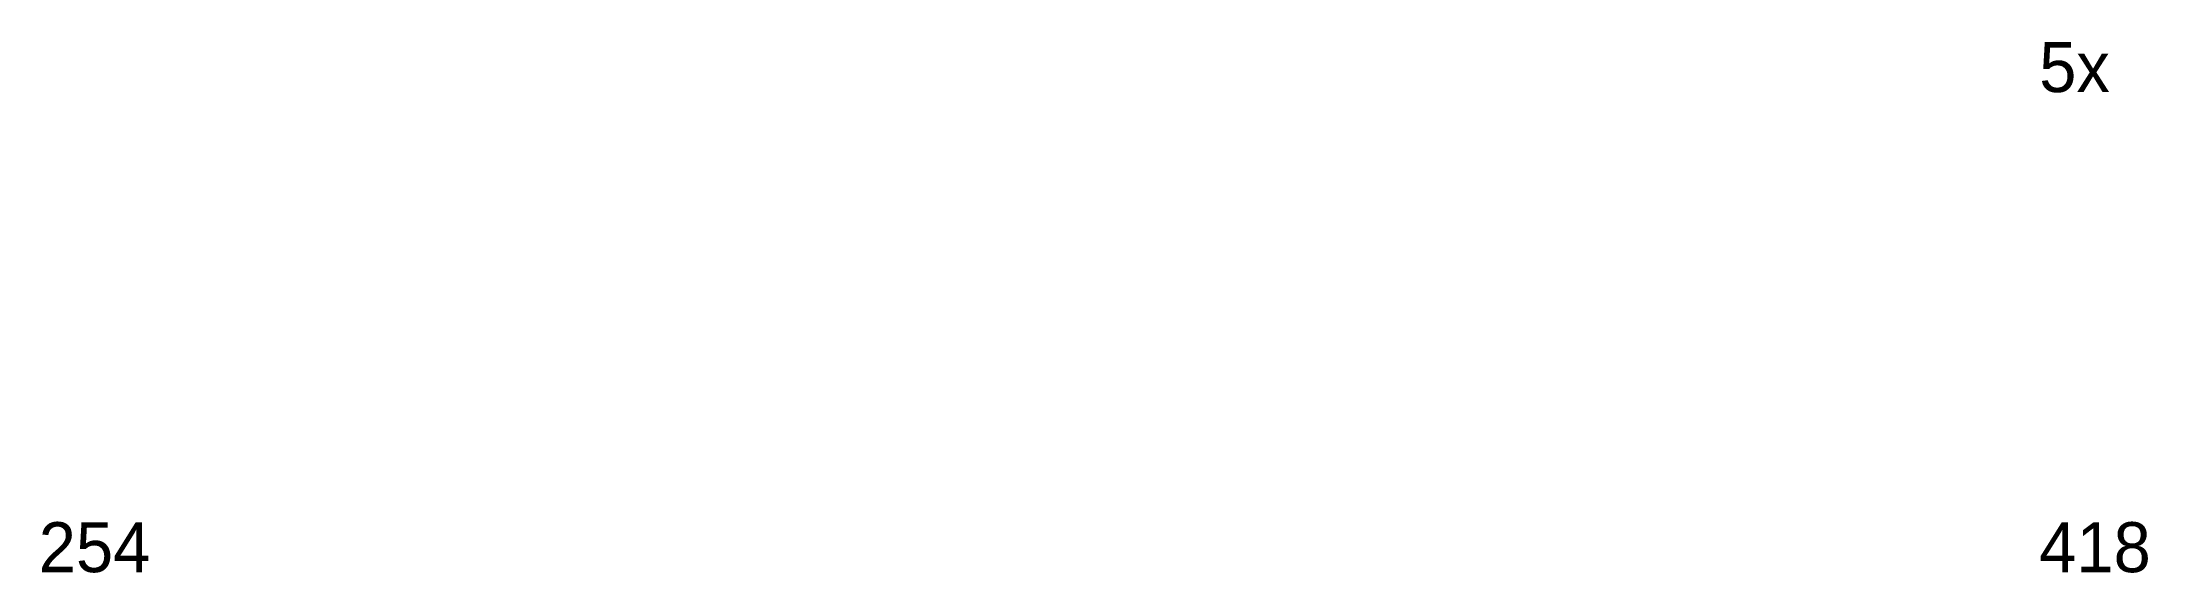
# Model space of a CAD drawing. Header units: metres. Extents: x 0 to 105, y 0 to 26.
import ezdxf

# ---------------------------------------------------------------- set-up
doc = ezdxf.new("R2010")
doc.units = ezdxf.units.M

msp = doc.modelspace()

# ---------------------------------------------------------------- texts
for s, p in [('5x', (100, 24)), ('254', (0, 0)), ('418', (100, 0))]:
    msp.add_text(s, height=2.5).set_placement(p)

doc.saveas('drawing.dxf')
